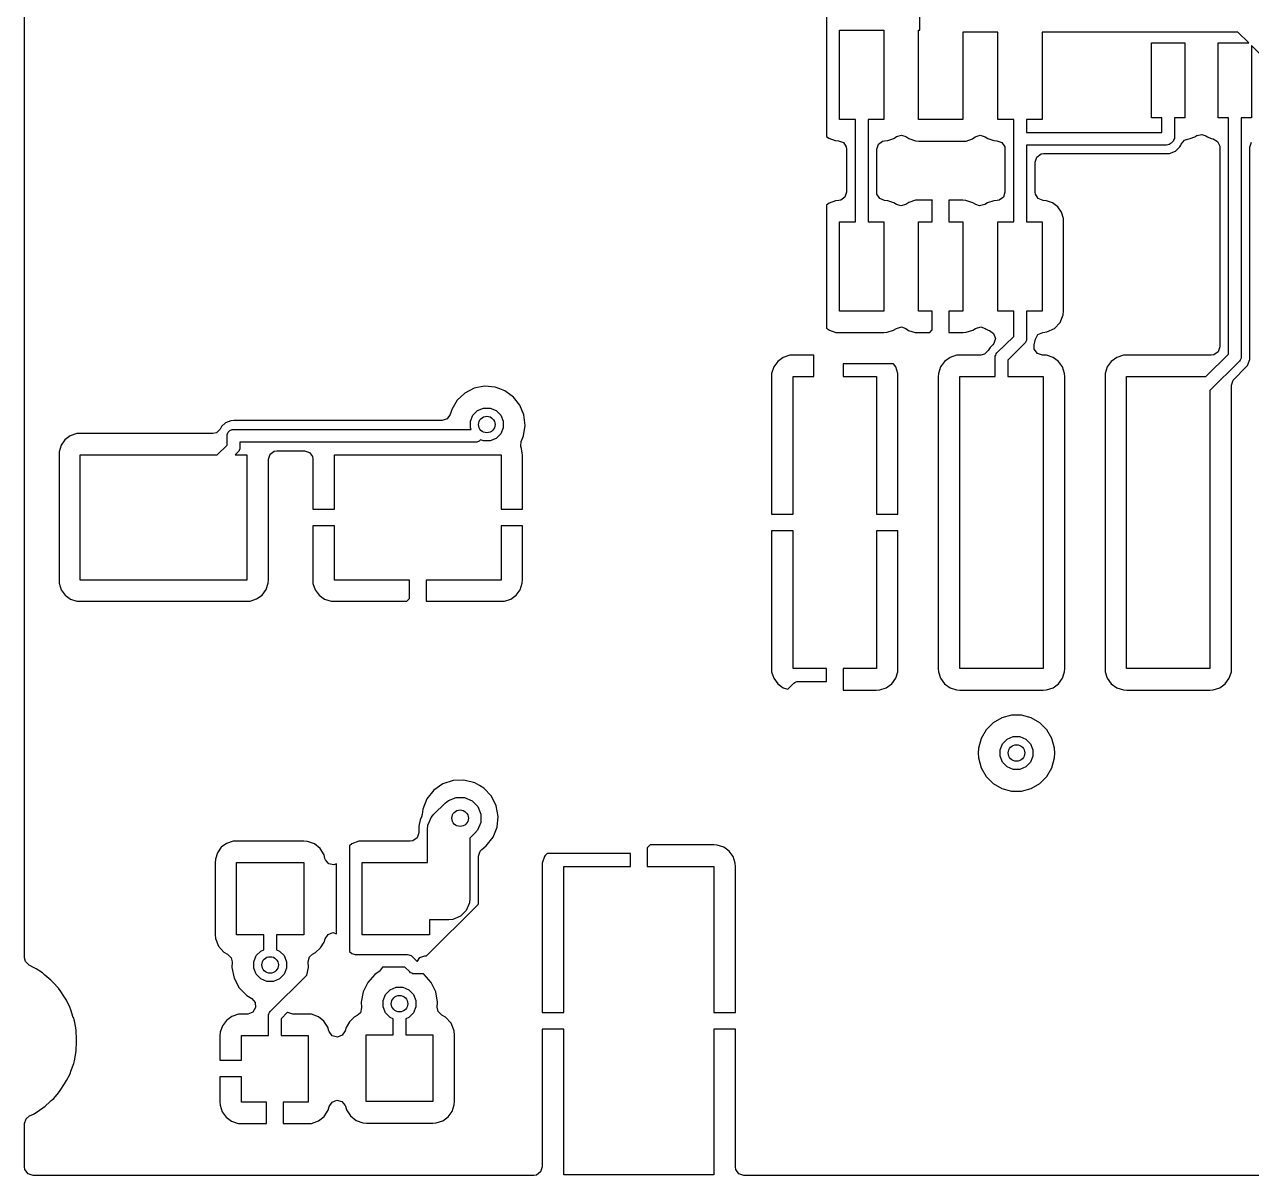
# Model space of a CAD drawing. Header units: inches. Extents: x 5.33 to 6.48, y -5.2 to -3.46.
# Drawn here: x 5.33 to 5.909, y -5.201 to -4.658 of the extents above; entities that cross this region are included whole.
import ezdxf

# ---------------------------------------------------------------- set-up
doc = ezdxf.new("R2010")
doc.units = ezdxf.units.IN
doc.header["$MEASUREMENT"] = 0
doc.layers.add('Top Layer', color=13, linetype='CONTINUOUS', true_color=0xc83434)

msp = doc.modelspace()

# ---------------------------------------------------------------- linework, layer by layer
at = {"layer": 'Top Layer', "linetype": 'CONTINUOUS'}
for p, q in [((5.75252, -4.66053), (5.75252, -4.65142)), ((5.32986, -4.66055), (5.32986, -4.65236)), ((5.70851, -4.65262), (5.70851, -4.7108)), ((5.32986, -4.82428), (5.32986, -4.66055)), ((5.71459, -4.70274), (5.71459, -4.66053)), ((5.71459, -4.66053), (5.73553, -4.66053)), ((5.73553, -4.66053), (5.73553, -4.70274)), ((5.75199, -4.70274), (5.75199, -4.66053)), ((5.75199, -4.66053), (5.75252, -4.66053)), ((5.78939, -4.66142), (5.77293, -4.66142)), ((5.77293, -4.66142), (5.77293, -4.70274)), ((5.78939, -4.70274), (5.78939, -4.66142)), ((5.90277, -4.66142), (5.81033, -4.66142)), ((5.81033, -4.66142), (5.81033, -4.70274)), ((5.90794, -4.66659), (5.90277, -4.66142)), ((5.86189, -4.70203), (5.86189, -4.66659)), ((5.86189, -4.66659), (5.87764, -4.66659)), ((5.87764, -4.66659), (5.87764, -4.70203)), ((5.89339, -4.70203), (5.89339, -4.66659)), ((5.89339, -4.66659), (5.90794, -4.66659)), ((5.92451, -4.68316), (5.90913, -4.66778)), ((5.90913, -4.66778), (5.90913, -4.70203)), ((5.72212, -4.70274), (5.71459, -4.70274)), ((5.72212, -4.751), (5.72212, -4.70274)), ((5.73553, -4.70274), (5.72812, -4.70274)), ((5.72812, -4.70274), (5.72812, -4.751)), ((5.77293, -4.70274), (5.75199, -4.70274)), ((5.79692, -4.70274), (5.78939, -4.70274)), ((5.79692, -4.71181), (5.79692, -4.70274)), ((5.81033, -4.70274), (5.80292, -4.70274)), ((5.80292, -4.70274), (5.80292, -4.70881)), ((5.8668, -4.70203), (5.86189, -4.70203)), ((5.8668, -4.70881), (5.8668, -4.70203)), ((5.87764, -4.70203), (5.87281, -4.70203)), ((5.87281, -4.70203), (5.87281, -4.7111)), ((5.89832, -4.70203), (5.89339, -4.70203)), ((5.89832, -4.81356), (5.89832, -4.70203)), ((5.90913, -4.70203), (5.90432, -4.70203)), ((5.90432, -4.70203), (5.90432, -4.8148)), ((5.80292, -4.70881), (5.8668, -4.70881)), ((5.70851, -4.7108), (5.70961, -4.71162)), ((5.70961, -4.71162), (5.71259, -4.71265)), ((5.71259, -4.71265), (5.71421, -4.71274)), ((5.71421, -4.71274), (5.71651, -4.71364)), ((5.71651, -4.71364), (5.71785, -4.71572)), ((5.73222, -4.71673), (5.73298, -4.71438)), ((5.73298, -4.71438), (5.73498, -4.71293)), ((5.73498, -4.71293), (5.73592, -4.71274)), ((5.73592, -4.71274), (5.73742, -4.71263)), ((5.73742, -4.71263), (5.74024, -4.71166)), ((5.74024, -4.71166), (5.74149, -4.71084)), ((5.74149, -4.71084), (5.74387, -4.71018)), ((5.74387, -4.71018), (5.7459, -4.71083)), ((5.7459, -4.71083), (5.74731, -4.71176)), ((5.74731, -4.71176), (5.75052, -4.71283)), ((5.75052, -4.71283), (5.75209, -4.71293)), ((5.75209, -4.71293), (5.773, -4.71293)), ((5.773, -4.71293), (5.77452, -4.7129)), ((5.77452, -4.7129), (5.77746, -4.7119)), ((5.77746, -4.7119), (5.77871, -4.71097)), ((5.77871, -4.71097), (5.78105, -4.71017)), ((5.78105, -4.71017), (5.78337, -4.71088)), ((5.78337, -4.71088), (5.78461, -4.71173)), ((5.78461, -4.71173), (5.78744, -4.71268)), ((5.78744, -4.71268), (5.78894, -4.71274)), ((5.78894, -4.71274), (5.79126, -4.71359)), ((5.79126, -4.71359), (5.79263, -4.71565)), ((5.79692, -4.751), (5.79692, -4.71181)), ((5.86911, -4.71481), (5.80292, -4.71481)), ((5.80292, -4.71481), (5.80292, -4.751)), ((5.8697, -4.71476), (5.86911, -4.71481)), ((5.86972, -4.71475), (5.8697, -4.71476)), ((5.86974, -4.71475), (5.86972, -4.71475)), ((5.87026, -4.71452), (5.86974, -4.71475)), ((5.87078, -4.71431), (5.87026, -4.71452)), ((5.8708, -4.71429), (5.87078, -4.71431)), ((5.87082, -4.71428), (5.8708, -4.71429)), ((5.87127, -4.7139), (5.87082, -4.71428)), ((5.87196, -4.71319), (5.87127, -4.7139)), ((5.87227, -4.71279), (5.87196, -4.71319)), ((5.8723, -4.71277), (5.87227, -4.71279)), ((5.87232, -4.71273), (5.8723, -4.71276)), ((5.8723, -4.71276), (5.8723, -4.71277)), ((5.87253, -4.71221), (5.87232, -4.71273)), ((5.87275, -4.71169), (5.87253, -4.71221)), ((5.87281, -4.7111), (5.87275, -4.71161)), ((5.87275, -4.71161), (5.87276, -4.71165)), ((5.87276, -4.71165), (5.87275, -4.71166)), ((5.87275, -4.71166), (5.87275, -4.71169)), ((5.8753, -4.71571), (5.87583, -4.7149)), ((5.87583, -4.7149), (5.87601, -4.71446)), ((5.87601, -4.71446), (5.87759, -4.71256)), ((5.87759, -4.71256), (5.87898, -4.71201)), ((5.87898, -4.71201), (5.88015, -4.71179)), ((5.88015, -4.71179), (5.88236, -4.71095)), ((5.88236, -4.71095), (5.88338, -4.71035)), ((5.88338, -4.71035), (5.88579, -4.7098)), ((5.88579, -4.7098), (5.88761, -4.71042)), ((5.88761, -4.71042), (5.88839, -4.71093)), ((5.88839, -4.71093), (5.8901, -4.71164)), ((5.8901, -4.71164), (5.89101, -4.71184)), ((5.89101, -4.71184), (5.89314, -4.71309)), ((5.89314, -4.71309), (5.89414, -4.71535)), ((5.89414, -4.71535), (5.89416, -4.71575)), ((5.9084, -4.71575), (5.90917, -4.7134)), ((5.71785, -4.71572), (5.71798, -4.71673)), ((5.71798, -4.71673), (5.71798, -4.73701)), ((5.73222, -4.73701), (5.73222, -4.71673)), ((5.79263, -4.71565), (5.79278, -4.71673)), ((5.79278, -4.71673), (5.79278, -4.73701)), ((5.80702, -4.72283), (5.80779, -4.72048)), ((5.80779, -4.72048), (5.80979, -4.71903)), ((5.80979, -4.71903), (5.81102, -4.71883)), ((5.81102, -4.71883), (5.86898, -4.71883)), ((5.86898, -4.71883), (5.87039, -4.71875)), ((5.87039, -4.71875), (5.87322, -4.71762)), ((5.87322, -4.71762), (5.87426, -4.71674)), ((5.87426, -4.71674), (5.87493, -4.71607)), ((5.87493, -4.71607), (5.87495, -4.71604)), ((5.87495, -4.71604), (5.8753, -4.71571)), ((5.89416, -4.71575), (5.89416, -4.81004)), ((5.9084, -4.81473), (5.9084, -4.71575)), ((5.80702, -4.73701), (5.80702, -4.72283)), ((5.71798, -4.73701), (5.71721, -4.73936)), ((5.73233, -4.73794), (5.73222, -4.73701)), ((5.73362, -4.74005), (5.73233, -4.73794)), ((5.79278, -4.73701), (5.79202, -4.73936)), ((5.80714, -4.73797), (5.80702, -4.73701)), ((5.80845, -4.74007), (5.80714, -4.73797)), ((5.70974, -4.74222), (5.70851, -4.74315)), ((5.70851, -4.74315), (5.70851, -4.80135)), ((5.71271, -4.74113), (5.70974, -4.74222)), ((5.71432, -4.74099), (5.71271, -4.74113)), ((5.71521, -4.74081), (5.71432, -4.74099)), ((5.71721, -4.73936), (5.71521, -4.74081)), ((5.7359, -4.741), (5.73362, -4.74005)), ((5.7374, -4.74112), (5.7359, -4.741)), ((5.74025, -4.74209), (5.7374, -4.74112)), ((5.74151, -4.74291), (5.74025, -4.74209)), ((5.74363, -4.74357), (5.74151, -4.74291)), ((5.746, -4.74284), (5.74363, -4.74357)), ((5.74734, -4.7419), (5.746, -4.74284)), ((5.75046, -4.74086), (5.74734, -4.7419)), ((5.75203, -4.74081), (5.75046, -4.74086)), ((5.75848, -4.74081), (5.75203, -4.74081)), ((5.75846, -4.74094), (5.75848, -4.74081)), ((5.75846, -4.751), (5.75846, -4.74094)), ((5.77284, -4.74081), (5.76633, -4.74081)), ((5.76633, -4.74081), (5.76634, -4.74094)), ((5.76634, -4.74094), (5.76634, -4.751)), ((5.77433, -4.74095), (5.77284, -4.74081)), ((5.77754, -4.74205), (5.77433, -4.74095)), ((5.77897, -4.74295), (5.77754, -4.74205)), ((5.78082, -4.74356), (5.77897, -4.74295)), ((5.78322, -4.74296), (5.78082, -4.74356)), ((5.78456, -4.74213), (5.78322, -4.74296)), ((5.78755, -4.74113), (5.78456, -4.74213)), ((5.78913, -4.74099), (5.78755, -4.74113)), ((5.79002, -4.74081), (5.78913, -4.74099)), ((5.79202, -4.73936), (5.79002, -4.74081)), ((5.81074, -4.741), (5.80845, -4.74007)), ((5.81234, -4.74111), (5.81074, -4.741)), ((5.81528, -4.74216), (5.81234, -4.74111)), ((5.8177, -4.74401), (5.81528, -4.74216)), ((5.81944, -4.74651), (5.8177, -4.74401)), ((5.82037, -4.7495), (5.81944, -4.74651)), ((5.82041, -4.75104), (5.82037, -4.7495)), ((5.71459, -4.79321), (5.71459, -4.751)), ((5.71459, -4.751), (5.72212, -4.751)), ((5.72812, -4.751), (5.73553, -4.751)), ((5.73553, -4.751), (5.73553, -4.79321)), ((5.75199, -4.79321), (5.75199, -4.751)), ((5.75199, -4.751), (5.75846, -4.751)), ((5.76634, -4.751), (5.77293, -4.751)), ((5.77293, -4.751), (5.77293, -4.79321)), ((5.78939, -4.79321), (5.78939, -4.751)), ((5.78939, -4.751), (5.79692, -4.751)), ((5.80292, -4.751), (5.81033, -4.751)), ((5.81033, -4.751), (5.81033, -4.79321)), ((5.82041, -4.79318), (5.82041, -4.75104)), ((5.73553, -4.79321), (5.71459, -4.79321)), ((5.75846, -4.79321), (5.75199, -4.79321)), ((5.75846, -4.8021), (5.75846, -4.79321)), ((5.77293, -4.79321), (5.76634, -4.79321)), ((5.76634, -4.79321), (5.76634, -4.80328)), ((5.79692, -4.79321), (5.78939, -4.79321)), ((5.79692, -4.80516), (5.79692, -4.79321)), ((5.81033, -4.79321), (5.80292, -4.79321)), ((5.80292, -4.79321), (5.80292, -4.80642)), ((5.81879, -4.79867), (5.82029, -4.79506)), ((5.82029, -4.79506), (5.82041, -4.79318)), ((5.70851, -4.80135), (5.70987, -4.80231)), ((5.70987, -4.80231), (5.71296, -4.80326)), ((5.73709, -4.80323), (5.74017, -4.80225)), ((5.74017, -4.80225), (5.74152, -4.80137)), ((5.74152, -4.80137), (5.74391, -4.80073)), ((5.74391, -4.80073), (5.74596, -4.80142)), ((5.74596, -4.80142), (5.74729, -4.80233)), ((5.75727, -4.80328), (5.75846, -4.8021)), ((5.7745, -4.80323), (5.77757, -4.80225)), ((5.77757, -4.80225), (5.77892, -4.80137)), ((5.77892, -4.80137), (5.78131, -4.80073)), ((5.78131, -4.80073), (5.78349, -4.80152)), ((5.78349, -4.80152), (5.78392, -4.80183)), ((5.78392, -4.80183), (5.78487, -4.80231)), ((5.78487, -4.80231), (5.78539, -4.80246)), ((5.81259, -4.80309), (5.81614, -4.80144)), ((5.81614, -4.80144), (5.81879, -4.79867)), ((5.71296, -4.80326), (5.7146, -4.80328)), ((5.7146, -4.80328), (5.73556, -4.80328)), ((5.73556, -4.80328), (5.73709, -4.80323)), ((5.74729, -4.80233), (5.75036, -4.80328)), ((5.75036, -4.80328), (5.75197, -4.80328)), ((5.75197, -4.80328), (5.75727, -4.80328)), ((5.76634, -4.80328), (5.77296, -4.80328)), ((5.77296, -4.80328), (5.7745, -4.80323)), ((5.78539, -4.80246), (5.78742, -4.80386)), ((5.78742, -4.80386), (5.78825, -4.80619)), ((5.78825, -4.80619), (5.78755, -4.80856)), ((5.78899, -4.81298), (5.79692, -4.80516)), ((5.80241, -4.8081), (5.80203, -4.80855)), ((5.80242, -4.80809), (5.80241, -4.80809)), ((5.80241, -4.80809), (5.80241, -4.8081)), ((5.80264, -4.80755), (5.80242, -4.80809)), ((5.80286, -4.80702), (5.80264, -4.80755)), ((5.80287, -4.807), (5.80286, -4.80701)), ((5.80286, -4.80701), (5.80286, -4.80702)), ((5.80292, -4.80642), (5.80287, -4.807)), ((5.80652, -4.8092), (5.80711, -4.80645)), ((5.80711, -4.80645), (5.80835, -4.80431)), ((5.80835, -4.80431), (5.8106, -4.80331)), ((5.8106, -4.80331), (5.81259, -4.80309)), ((5.78314, -4.81359), (5.7813, -4.81404)), ((5.78488, -4.81183), (5.78314, -4.81359)), ((5.78512, -4.81135), (5.78488, -4.81183)), ((5.78574, -4.81047), (5.78512, -4.81135)), ((5.78611, -4.8101), (5.78574, -4.81047)), ((5.78708, -4.80913), (5.78611, -4.8101)), ((5.78755, -4.80856), (5.78708, -4.80913)), ((5.78839, -4.81398), (5.78861, -4.81345)), ((5.78861, -4.81344), (5.78862, -4.81343)), ((5.78861, -4.81345), (5.78861, -4.81344)), ((5.78862, -4.81343), (5.78899, -4.81298)), ((5.80203, -4.80855), (5.7941, -4.81637)), ((5.80663, -4.81128), (5.80652, -4.8092)), ((5.80808, -4.81328), (5.80663, -4.81128)), ((5.81043, -4.81404), (5.80808, -4.81328)), ((5.88768, -4.82419), (5.89832, -4.81356)), ((5.89139, -4.81384), (5.89016, -4.81404)), ((5.89339, -4.81239), (5.89139, -4.81384)), ((5.89416, -4.81004), (5.89339, -4.81239)), ((5.68361, -4.81957), (5.6826, -4.82268)), ((5.68549, -4.81698), (5.68361, -4.81957)), ((5.68808, -4.81511), (5.68549, -4.81698)), ((5.69118, -4.81409), (5.68808, -4.81511)), ((5.69279, -4.81404), (5.69118, -4.81409)), ((5.70251, -4.81404), (5.69279, -4.81404)), ((5.70251, -4.82419), (5.70251, -4.81404)), ((5.71634, -4.81812), (5.71634, -4.82419)), ((5.74014, -4.81812), (5.71634, -4.81812)), ((5.74119, -4.81957), (5.74014, -4.81812)), ((5.7422, -4.82268), (5.74119, -4.81957)), ((5.76235, -4.81957), (5.76134, -4.82268)), ((5.76423, -4.81698), (5.76235, -4.81957)), ((5.76682, -4.81511), (5.76423, -4.81698)), ((5.76993, -4.81409), (5.76682, -4.81511)), ((5.77153, -4.81404), (5.76993, -4.81409)), ((5.7813, -4.81404), (5.77153, -4.81404)), ((5.7881, -4.81512), (5.78816, -4.81453)), ((5.7881, -4.82419), (5.7881, -4.81512)), ((5.78816, -4.81451), (5.78839, -4.81398)), ((5.78816, -4.81452), (5.78816, -4.81451)), ((5.78816, -4.81453), (5.78816, -4.81452)), ((5.7941, -4.81637), (5.7941, -4.82419)), ((5.81076, -4.81404), (5.81043, -4.81404)), ((5.81236, -4.81409), (5.81076, -4.81404)), ((5.81547, -4.81511), (5.81236, -4.81409)), ((5.81805, -4.81698), (5.81547, -4.81511)), ((5.81993, -4.81957), (5.81805, -4.81698)), ((5.82094, -4.82268), (5.81993, -4.81957)), ((5.84109, -4.81957), (5.84008, -4.82268)), ((5.84297, -4.81698), (5.84109, -4.81957)), ((5.84556, -4.81511), (5.84297, -4.81698)), ((5.84867, -4.81409), (5.84556, -4.81511)), ((5.85027, -4.81404), (5.84867, -4.81409)), ((5.89016, -4.81404), (5.85027, -4.81404)), ((5.90344, -4.81693), (5.88957, -4.8308)), ((5.90381, -4.81647), (5.90344, -4.81693)), ((5.90426, -4.81539), (5.90381, -4.81647)), ((5.90432, -4.8148), (5.90426, -4.81539)), ((5.90637, -4.81986), (5.9073, -4.81885)), ((5.9073, -4.81885), (5.90838, -4.81616)), ((5.90838, -4.81616), (5.9084, -4.81473)), ((5.32986, -4.86125), (5.32986, -4.82428)), ((5.6826, -4.82268), (5.68254, -4.82428)), ((5.68254, -4.82428), (5.68254, -4.88919)), ((5.69272, -4.88917), (5.69272, -4.82419)), ((5.69272, -4.82419), (5.70251, -4.82419)), ((5.71634, -4.82419), (5.73209, -4.82419)), ((5.73209, -4.82419), (5.73209, -4.88917)), ((5.74226, -4.82428), (5.7422, -4.82268)), ((5.74226, -4.88919), (5.74226, -4.82428)), ((5.76134, -4.82268), (5.76128, -4.82428)), ((5.76128, -4.82428), (5.76128, -4.96194)), ((5.77146, -4.96199), (5.77146, -4.82419)), ((5.77146, -4.82419), (5.7881, -4.82419)), ((5.7941, -4.82419), (5.81083, -4.82419)), ((5.81083, -4.82419), (5.81083, -4.96199)), ((5.821, -4.82428), (5.82094, -4.82268)), ((5.821, -4.96194), (5.821, -4.82428)), ((5.84008, -4.82268), (5.84002, -4.82428)), ((5.84002, -4.82428), (5.84002, -4.96194)), ((5.8502, -4.96199), (5.8502, -4.82419)), ((5.8502, -4.82419), (5.88768, -4.82419)), ((5.9005, -4.8258), (5.90091, -4.82532)), ((5.90091, -4.82532), (5.90637, -4.81986)), ((5.54214, -4.8297), (5.53773, -4.83196)), ((5.547, -4.82873), (5.54214, -4.8297)), ((5.55201, -4.82915), (5.547, -4.82873)), ((5.55432, -4.82993), (5.55201, -4.82915)), ((5.55658, -4.83084), (5.55432, -4.82993)), ((5.56066, -4.8338), (5.55658, -4.83084)), ((5.88957, -4.8308), (5.88957, -4.96199)), ((5.89974, -4.82815), (5.9005, -4.8258)), ((5.89974, -4.96194), (5.89974, -4.82815)), ((5.53411, -4.83535), (5.53153, -4.83966)), ((5.53773, -4.83196), (5.53411, -4.83535)), ((5.56373, -4.8377), (5.56066, -4.8338)), ((5.5308, -4.8421), (5.52939, -4.84413)), ((5.53153, -4.83966), (5.5308, -4.8421)), ((5.54036, -4.84527), (5.54154, -4.84242)), ((5.54154, -4.84242), (5.54372, -4.84024)), ((5.54372, -4.84024), (5.54657, -4.83906)), ((5.54657, -4.83906), (5.54965, -4.83906)), ((5.54965, -4.83906), (5.5525, -4.84024)), ((5.5525, -4.84024), (5.55468, -4.84242)), ((5.55468, -4.84242), (5.55586, -4.84527)), ((5.56564, -4.84229), (5.56373, -4.8377)), ((5.56622, -4.84722), (5.56564, -4.84229)), ((5.42287, -4.84773), (5.42222, -4.84894)), ((5.42482, -4.84594), (5.42287, -4.84773)), ((5.4273, -4.84499), (5.42482, -4.84594)), ((5.42861, -4.84494), (5.4273, -4.84499)), ((5.52697, -4.84494), (5.42861, -4.84494)), ((5.52705, -4.84494), (5.52697, -4.84494)), ((5.52939, -4.84413), (5.52705, -4.84494)), ((5.54036, -4.84835), (5.54036, -4.84527)), ((5.54067, -4.8491), (5.54036, -4.84835)), ((5.55586, -4.84835), (5.55468, -4.8512)), ((5.55586, -4.84527), (5.55586, -4.84835)), ((5.56543, -4.85219), (5.56622, -4.84722)), ((5.34893, -4.85395), (5.3471, -4.85652)), ((5.35147, -4.85208), (5.34893, -4.85395)), ((5.35456, -4.85109), (5.35147, -4.85208)), ((5.35616, -4.85105), (5.35456, -4.85109)), ((5.4187, -4.85105), (5.35616, -4.85105)), ((5.42044, -4.85065), (5.4187, -4.85105)), ((5.42222, -4.84894), (5.42044, -4.85065)), ((5.4255, -4.85211), (5.42556, -4.85152)), ((5.4255, -4.85647), (5.4255, -4.85211)), ((5.42556, -4.85152), (5.42601, -4.85044)), ((5.42601, -4.85044), (5.42684, -4.84961)), ((5.42684, -4.84961), (5.42792, -4.84916)), ((5.42792, -4.84916), (5.4285, -4.8491)), ((5.4285, -4.8491), (5.54067, -4.8491)), ((5.54494, -4.85423), (5.54448, -4.8546)), ((5.54518, -4.85399), (5.54494, -4.85423)), ((5.54657, -4.85456), (5.54518, -4.85399)), ((5.5525, -4.85338), (5.54965, -4.85456)), ((5.55468, -4.8512), (5.5525, -4.85338)), ((5.56443, -4.85454), (5.56543, -4.85219)), ((5.34615, -4.85962), (5.34613, -4.86125)), ((5.3471, -4.85652), (5.34615, -4.85962)), ((5.42079, -4.86118), (5.4255, -4.85647)), ((5.43063, -4.85984), (5.42928, -4.86118)), ((5.431, -4.85938), (5.43063, -4.85984)), ((5.43145, -4.8583), (5.431, -4.85938)), ((5.43151, -4.85772), (5.43145, -4.8583)), ((5.54281, -4.85511), (5.43151, -4.85511)), ((5.43151, -4.85511), (5.43151, -4.85772)), ((5.44578, -4.86084), (5.44778, -4.85938)), ((5.44778, -4.85938), (5.44902, -4.85919)), ((5.44902, -4.85919), (5.46201, -4.85919)), ((5.46201, -4.85919), (5.46436, -4.85995)), ((5.46436, -4.85995), (5.46581, -4.86195)), ((5.5434, -4.85505), (5.54281, -4.85511)), ((5.54448, -4.8546), (5.5434, -4.85505)), ((5.54965, -4.85456), (5.54657, -4.85456)), ((5.56424, -4.85712), (5.56438, -4.85465)), ((5.56452, -4.85817), (5.56424, -4.85712)), ((5.56438, -4.85465), (5.56443, -4.85454)), ((5.56485, -4.86032), (5.56452, -4.85817)), ((5.32986, -4.96194), (5.32986, -4.86125)), ((5.34613, -4.86125), (5.34613, -4.9202)), ((5.35614, -4.92024), (5.35614, -4.86118)), ((5.35614, -4.86118), (5.42079, -4.86118)), ((5.42928, -4.86118), (5.43488, -4.86118)), ((5.43488, -4.86118), (5.43488, -4.92024)), ((5.44502, -4.86319), (5.44578, -4.86084)), ((5.44502, -4.92015), (5.44502, -4.86319)), ((5.46581, -4.86195), (5.46601, -4.86319)), ((5.46601, -4.86319), (5.46601, -4.88681)), ((5.47614, -4.88681), (5.47614, -4.86118)), ((5.47614, -4.86118), (5.55488, -4.86118)), ((5.55488, -4.86118), (5.55488, -4.88681)), ((5.5649, -4.86131), (5.56485, -4.86032)), ((5.5649, -4.88681), (5.5649, -4.86131)), ((5.46601, -4.88681), (5.47614, -4.88681)), ((5.55488, -4.88681), (5.5649, -4.88681)), ((5.68254, -4.88919), (5.68268, -4.88917)), ((5.68268, -4.88917), (5.69272, -4.88917)), ((5.73209, -4.88917), (5.74213, -4.88917)), ((5.74213, -4.88917), (5.74226, -4.88919)), ((5.47614, -4.89469), (5.46601, -4.89469)), ((5.46601, -4.89469), (5.46601, -4.92022)), ((5.47614, -4.92024), (5.47614, -4.89469)), ((5.5649, -4.89469), (5.55488, -4.89469)), ((5.55488, -4.89469), (5.55488, -4.92024)), ((5.5649, -4.9202), (5.5649, -4.89469)), ((5.68268, -4.89705), (5.68254, -4.89703)), ((5.68254, -4.89703), (5.68254, -4.96194)), ((5.69272, -4.89705), (5.68268, -4.89705)), ((5.69272, -4.96199), (5.69272, -4.89705)), ((5.74213, -4.89705), (5.73209, -4.89705)), ((5.73209, -4.89705), (5.73209, -4.96199)), ((5.74226, -4.89703), (5.74213, -4.89705)), ((5.74226, -4.96194), (5.74226, -4.89703)), ((5.34613, -4.9202), (5.34619, -4.92177)), ((5.34619, -4.92177), (5.34718, -4.92482)), ((5.43488, -4.92024), (5.35614, -4.92024)), ((5.44387, -4.92476), (5.44492, -4.92169)), ((5.44492, -4.92169), (5.44501, -4.92022)), ((5.44501, -4.92022), (5.44502, -4.92015)), ((5.46601, -4.92022), (5.46605, -4.92182)), ((5.46605, -4.92182), (5.46704, -4.9249)), ((5.51161, -4.92024), (5.47614, -4.92024)), ((5.51161, -4.92896), (5.51161, -4.92024)), ((5.55488, -4.92024), (5.51949, -4.92024)), ((5.51949, -4.92024), (5.51949, -4.93025)), ((5.56384, -4.92482), (5.56484, -4.92177)), ((5.56484, -4.92177), (5.5649, -4.9202)), ((5.34718, -4.92482), (5.34902, -4.92736)), ((5.34902, -4.92736), (5.35156, -4.9292)), ((5.35156, -4.9292), (5.35461, -4.93019)), ((5.43632, -4.93018), (5.4394, -4.92917)), ((5.4394, -4.92917), (5.44198, -4.92731)), ((5.44198, -4.92731), (5.44387, -4.92476)), ((5.46704, -4.9249), (5.46891, -4.92745)), ((5.46891, -4.92745), (5.47148, -4.92928)), ((5.47148, -4.92928), (5.47458, -4.93023)), ((5.51033, -4.93025), (5.51161, -4.92896)), ((5.55641, -4.93019), (5.55947, -4.9292)), ((5.55947, -4.9292), (5.562, -4.92736)), ((5.562, -4.92736), (5.56384, -4.92482)), ((5.35461, -4.93019), (5.35618, -4.93025)), ((5.35618, -4.93025), (5.43475, -4.93025)), ((5.43475, -4.93025), (5.43632, -4.93018)), ((5.47458, -4.93023), (5.47621, -4.93025)), ((5.47621, -4.93025), (5.51033, -4.93025)), ((5.51949, -4.93025), (5.55484, -4.93025)), ((5.55484, -4.93025), (5.55641, -4.93019)), ((5.32986, -5.00197), (5.32986, -4.96194)), ((5.68254, -4.96194), (5.6826, -4.96354)), ((5.6826, -4.96354), (5.68361, -4.96665)), ((5.70846, -4.96199), (5.69272, -4.96199)), ((5.70846, -4.9681), (5.70846, -4.96199)), ((5.73209, -4.96199), (5.71634, -4.96199)), ((5.71634, -4.96199), (5.71634, -4.97205)), ((5.74119, -4.96665), (5.7422, -4.96354)), ((5.7422, -4.96354), (5.74226, -4.96194)), ((5.76128, -4.96194), (5.76134, -4.96354)), ((5.76134, -4.96354), (5.76235, -4.96665)), ((5.81083, -4.96199), (5.77146, -4.96199)), ((5.81993, -4.96665), (5.82094, -4.96354)), ((5.82094, -4.96354), (5.821, -4.96194)), ((5.84002, -4.96194), (5.84008, -4.96354)), ((5.84008, -4.96354), (5.84109, -4.96665)), ((5.88957, -4.96199), (5.8502, -4.96199)), ((5.89867, -4.96665), (5.89968, -4.96354)), ((5.89968, -4.96354), (5.89974, -4.96194)), ((5.68361, -4.96665), (5.68549, -4.96924)), ((5.68549, -4.96924), (5.68808, -4.97112)), ((5.69025, -4.97182), (5.69309, -4.96898)), ((5.69309, -4.96898), (5.69355, -4.96861)), ((5.69355, -4.96861), (5.69415, -4.96836)), ((5.69355, -4.96861), (5.69355, -4.96861)), ((5.69355, -4.96861), (5.69355, -4.96861)), ((5.69415, -4.96836), (5.69463, -4.96816)), ((5.69463, -4.96816), (5.69522, -4.9681)), ((5.69463, -4.96816), (5.69463, -4.96816)), ((5.69463, -4.96816), (5.69463, -4.96816)), ((5.69522, -4.9681), (5.70846, -4.9681)), ((5.73673, -4.97112), (5.73931, -4.96924)), ((5.73931, -4.96924), (5.74119, -4.96665)), ((5.76235, -4.96665), (5.76423, -4.96924)), ((5.76423, -4.96924), (5.76682, -4.97112)), ((5.81547, -4.97112), (5.81805, -4.96924)), ((5.81805, -4.96924), (5.81993, -4.96665)), ((5.84109, -4.96665), (5.84297, -4.96924)), ((5.84297, -4.96924), (5.84556, -4.97112)), ((5.89421, -4.97112), (5.89679, -4.96924)), ((5.89679, -4.96924), (5.89867, -4.96665)), ((5.68808, -4.97112), (5.69025, -4.97182)), ((5.71634, -4.97205), (5.71633, -4.97218)), ((5.71633, -4.97218), (5.73202, -4.97218)), ((5.73202, -4.97218), (5.73362, -4.97213)), ((5.73362, -4.97213), (5.73673, -4.97112)), ((5.76682, -4.97112), (5.76993, -4.97213)), ((5.76993, -4.97213), (5.77153, -4.97218)), ((5.77153, -4.97218), (5.81076, -4.97218)), ((5.81076, -4.97218), (5.81236, -4.97213)), ((5.81236, -4.97213), (5.81547, -4.97112)), ((5.84556, -4.97112), (5.84867, -4.97213)), ((5.84867, -4.97213), (5.85027, -4.97218)), ((5.85027, -4.97218), (5.8895, -4.97218)), ((5.8895, -4.97218), (5.8911, -4.97213)), ((5.8911, -4.97213), (5.89421, -4.97112)), ((5.7872, -4.9876), (5.78386, -4.99095)), ((5.7913, -4.98524), (5.7872, -4.9876)), ((5.79586, -4.98402), (5.7913, -4.98524)), ((5.80059, -4.98402), (5.79586, -4.98402)), ((5.80516, -4.98524), (5.80059, -4.98402)), ((5.80925, -4.9876), (5.80516, -4.98524)), ((5.81259, -4.99095), (5.80925, -4.9876)), ((5.78386, -4.99095), (5.7815, -4.99504)), ((5.81496, -4.99504), (5.81259, -4.99095)), ((5.7815, -4.99504), (5.78026, -4.99967)), ((5.79046, -5.00037), (5.79164, -4.99752)), ((5.79164, -4.99752), (5.79382, -4.99534)), ((5.79382, -4.99534), (5.79667, -4.99416)), ((5.79667, -4.99416), (5.79975, -4.99416)), ((5.79975, -4.99416), (5.8026, -4.99534)), ((5.8026, -4.99534), (5.80478, -4.99752)), ((5.80478, -4.99752), (5.80596, -5.00037)), ((5.8162, -4.99967), (5.81496, -4.99504)), ((5.32986, -5.05377), (5.32986, -5.00197)), ((5.78026, -4.99967), (5.78018, -5.00197)), ((5.78018, -5.00197), (5.78026, -5.00427)), ((5.78026, -5.00427), (5.7815, -5.0089)), ((5.79046, -5.00345), (5.79046, -5.00037)), ((5.79164, -5.0063), (5.79046, -5.00345)), ((5.80596, -5.00345), (5.80478, -5.0063)), ((5.80596, -5.00037), (5.80596, -5.00345)), ((5.81496, -5.0089), (5.8162, -5.00427)), ((5.81627, -5.00197), (5.8162, -4.99967)), ((5.8162, -5.00427), (5.81627, -5.00197)), ((5.7815, -5.0089), (5.78386, -5.01299)), ((5.79382, -5.00848), (5.79164, -5.0063)), ((5.79667, -5.00966), (5.79382, -5.00848)), ((5.79975, -5.00966), (5.79667, -5.00966)), ((5.8026, -5.00848), (5.79975, -5.00966)), ((5.80478, -5.0063), (5.8026, -5.00848)), ((5.81259, -5.01299), (5.81496, -5.0089)), ((5.52729, -5.01656), (5.52307, -5.01952)), ((5.53218, -5.01491), (5.52729, -5.01656)), ((5.53734, -5.01471), (5.53218, -5.01491)), ((5.5424, -5.016), (5.53734, -5.01471)), ((5.54461, -5.01722), (5.5424, -5.016)), ((5.78386, -5.01299), (5.7872, -5.01633)), ((5.7872, -5.01633), (5.7913, -5.0187)), ((5.80516, -5.0187), (5.80925, -5.01633)), ((5.80925, -5.01633), (5.81259, -5.01299)), ((5.52307, -5.01952), (5.51985, -5.02356)), ((5.54671, -5.01856), (5.54461, -5.01722)), ((5.55026, -5.02234), (5.54671, -5.01856)), ((5.55256, -5.0269), (5.55026, -5.02234)), ((5.7913, -5.0187), (5.79586, -5.01992)), ((5.79586, -5.01992), (5.80059, -5.01992)), ((5.80059, -5.01992), (5.80516, -5.0187)), ((5.51985, -5.02356), (5.51789, -5.02841)), ((5.52311, -5.03088), (5.52851, -5.02558)), ((5.52851, -5.02558), (5.53003, -5.02435)), ((5.53003, -5.02435), (5.53365, -5.02289)), ((5.53365, -5.02289), (5.53755, -5.02293)), ((5.53755, -5.02293), (5.54114, -5.02445)), ((5.54114, -5.02445), (5.54388, -5.02724)), ((5.54388, -5.02724), (5.54534, -5.03086)), ((5.5535, -5.03193), (5.55256, -5.0269)), ((5.51666, -5.03349), (5.51603, -5.0365)), ((5.51726, -5.03208), (5.51666, -5.03349)), ((5.51755, -5.03103), (5.51726, -5.03208)), ((5.51789, -5.02841), (5.51755, -5.03103)), ((5.52107, -5.03422), (5.5218, -5.03246)), ((5.5218, -5.03246), (5.52184, -5.03242)), ((5.52184, -5.03242), (5.52185, -5.03238)), ((5.52185, -5.03238), (5.52311, -5.03088)), ((5.54534, -5.03086), (5.5453, -5.03476)), ((5.553, -5.03701), (5.5535, -5.03193)), ((5.51601, -5.03957), (5.51524, -5.04192)), ((5.51603, -5.0365), (5.51601, -5.03802)), ((5.51601, -5.03802), (5.51601, -5.03957)), ((5.52012, -5.03801), (5.52031, -5.03606)), ((5.52012, -5.0537), (5.52012, -5.03801)), ((5.52031, -5.03606), (5.52033, -5.03602)), ((5.52033, -5.03597), (5.52107, -5.03422)), ((5.52033, -5.03602), (5.52033, -5.03597)), ((5.54378, -5.03835), (5.54252, -5.03985)), ((5.5453, -5.03476), (5.54378, -5.03835)), ((5.55109, -5.04175), (5.553, -5.03701)), ((5.42529, -5.0446), (5.42274, -5.04647)), ((5.42837, -5.04361), (5.42529, -5.0446)), ((5.42998, -5.04357), (5.42837, -5.04361)), ((5.46171, -5.04357), (5.42998, -5.04357)), ((5.46342, -5.04365), (5.46171, -5.04357)), ((5.46674, -5.04486), (5.46342, -5.04365)), ((5.46941, -5.04704), (5.46674, -5.04486)), ((5.48439, -5.0448), (5.48322, -5.04576)), ((5.48771, -5.04363), (5.48439, -5.0448)), ((5.48944, -5.04357), (5.48771, -5.04363)), ((5.51201, -5.04357), (5.48944, -5.04357)), ((5.51324, -5.04337), (5.51201, -5.04357)), ((5.51524, -5.04192), (5.51324, -5.04337)), ((5.54252, -5.03985), (5.54012, -5.04221)), ((5.54012, -5.04221), (5.54012, -5.07071)), ((5.54788, -5.04582), (5.55109, -5.04175)), ((5.62524, -5.04534), (5.62382, -5.04676)), ((5.65525, -5.04534), (5.62524, -5.04534)), ((5.65685, -5.04539), (5.65525, -5.04534)), ((5.65996, -5.0464), (5.65685, -5.04539)), ((5.42091, -5.04904), (5.41997, -5.05214)), ((5.42274, -5.04647), (5.42091, -5.04904)), ((5.47126, -5.05004), (5.46941, -5.04704)), ((5.47172, -5.05179), (5.47126, -5.05004)), ((5.48322, -5.04576), (5.48322, -5.09567)), ((5.54423, -5.05059), (5.54499, -5.04824)), ((5.54423, -5.05558), (5.54423, -5.05059)), ((5.54499, -5.04824), (5.54579, -5.04742)), ((5.54579, -5.04742), (5.54788, -5.04582)), ((5.57534, -5.05087), (5.57433, -5.05398)), ((5.57571, -5.05036), (5.57534, -5.05087)), ((5.57666, -5.04942), (5.57571, -5.05036)), ((5.61594, -5.04942), (5.57666, -5.04942)), ((5.61594, -5.05549), (5.61594, -5.04942)), ((5.62382, -5.04676), (5.62382, -5.05549)), ((5.66254, -5.04828), (5.65996, -5.0464)), ((5.66442, -5.05087), (5.66254, -5.04828)), ((5.66543, -5.05398), (5.66442, -5.05087)), ((5.32986, -5.09862), (5.32986, -5.05377)), ((5.41997, -5.05214), (5.41994, -5.05377)), ((5.41994, -5.05377), (5.41994, -5.08771)), ((5.42997, -5.08772), (5.42997, -5.0537)), ((5.42997, -5.0537), (5.46172, -5.0537)), ((5.46172, -5.0537), (5.46172, -5.08772)), ((5.47189, -5.0523), (5.47172, -5.05179)), ((5.47348, -5.05419), (5.47189, -5.0523)), ((5.47588, -5.05478), (5.47348, -5.05419)), ((5.47721, -5.05423), (5.47588, -5.05478)), ((5.47721, -5.08726), (5.47721, -5.05423)), ((5.4893, -5.08772), (5.4893, -5.0537)), ((5.4893, -5.0537), (5.52012, -5.0537)), ((5.54423, -5.07062), (5.54423, -5.05558)), ((5.57433, -5.05398), (5.57428, -5.05558)), ((5.57428, -5.05558), (5.57428, -5.12442)), ((5.58445, -5.12441), (5.58445, -5.05549)), ((5.58445, -5.05549), (5.61594, -5.05549)), ((5.62382, -5.05549), (5.65531, -5.05549)), ((5.65531, -5.05549), (5.65531, -5.12441)), ((5.66549, -5.05558), (5.66543, -5.05398)), ((5.66549, -5.05559), (5.66549, -5.05558)), ((5.66549, -5.09882), (5.66549, -5.05559)), ((5.5197, -5.09777), (5.54398, -5.07354)), ((5.53993, -5.07266), (5.53843, -5.07626)), ((5.54012, -5.07071), (5.53993, -5.07266)), ((5.54398, -5.07354), (5.54418, -5.07294)), ((5.54418, -5.07294), (5.54423, -5.07062)), ((5.53567, -5.07902), (5.53207, -5.08052)), ((5.53843, -5.07626), (5.53567, -5.07902)), ((5.53012, -5.08071), (5.52105, -5.08071)), ((5.52105, -5.08071), (5.52105, -5.08772)), ((5.53207, -5.08052), (5.53012, -5.08071)), ((5.41994, -5.08771), (5.42002, -5.08958)), ((5.42002, -5.08958), (5.42142, -5.09314)), ((5.44281, -5.08772), (5.42997, -5.08772)), ((5.44281, -5.09486), (5.44281, -5.08772)), ((5.46172, -5.08772), (5.44881, -5.08772)), ((5.44881, -5.08772), (5.44881, -5.09486)), ((5.46965, -5.09393), (5.47129, -5.09119)), ((5.47129, -5.09119), (5.47175, -5.08963)), ((5.47175, -5.08963), (5.47314, -5.08758)), ((5.47314, -5.08758), (5.47547, -5.08675)), ((5.47547, -5.08675), (5.47721, -5.08726)), ((5.52105, -5.08772), (5.4893, -5.08772)), ((5.42142, -5.09314), (5.424, -5.09595)), ((5.424, -5.09595), (5.42572, -5.09688)), ((5.42572, -5.09688), (5.42743, -5.09867)), ((5.43806, -5.10047), (5.43924, -5.09762)), ((5.43924, -5.09762), (5.44142, -5.09544)), ((5.44142, -5.09544), (5.44281, -5.09486)), ((5.44881, -5.09486), (5.4502, -5.09544)), ((5.4502, -5.09544), (5.45238, -5.09762)), ((5.45238, -5.09762), (5.45356, -5.10047)), ((5.46436, -5.09821), (5.46585, -5.09686)), ((5.46585, -5.09686), (5.46729, -5.09609)), ((5.46729, -5.09609), (5.46965, -5.09393)), ((5.48322, -5.09567), (5.48438, -5.0966)), ((5.48438, -5.0966), (5.48589, -5.09712)), ((5.48589, -5.09712), (5.51071, -5.09712)), ((5.51071, -5.09712), (5.51128, -5.09717)), ((5.51128, -5.09717), (5.51128, -5.09717)), ((5.51128, -5.09717), (5.51129, -5.09717)), ((5.51129, -5.09717), (5.51129, -5.09717)), ((5.51129, -5.09717), (5.51183, -5.0974)), ((5.51183, -5.0974), (5.51237, -5.09762)), ((5.51237, -5.09762), (5.51237, -5.09762)), ((5.51237, -5.09762), (5.51238, -5.09762)), ((5.51238, -5.09762), (5.51238, -5.09763)), ((5.51238, -5.09763), (5.51282, -5.09799)), ((5.33031, -5.10046), (5.32986, -5.09862)), ((5.33207, -5.1022), (5.33031, -5.10046)), ((5.33404, -5.10318), (5.33207, -5.1022)), ((5.33541, -5.10387), (5.33404, -5.10318)), ((5.42743, -5.09867), (5.42782, -5.10054)), ((5.42782, -5.10054), (5.42772, -5.10317)), ((5.42772, -5.10317), (5.42881, -5.10825)), ((5.43806, -5.10355), (5.43806, -5.10047)), ((5.43924, -5.1064), (5.43806, -5.10355)), ((5.45356, -5.10355), (5.45238, -5.1064)), ((5.45356, -5.10047), (5.45356, -5.10355)), ((5.4631, -5.10688), (5.46386, -5.10323)), ((5.46372, -5.1006), (5.46436, -5.09821)), ((5.46386, -5.10323), (5.46372, -5.1006)), ((5.4988, -5.10312), (5.49743, -5.10501)), ((5.50947, -5.10312), (5.4988, -5.10312)), ((5.5117, -5.10534), (5.50947, -5.10312)), ((5.51282, -5.09799), (5.51506, -5.10021)), ((5.51506, -5.10021), (5.51534, -5.10021)), ((5.51534, -5.10021), (5.51652, -5.09855)), ((5.51652, -5.09855), (5.51887, -5.09777)), ((5.51887, -5.09777), (5.5189, -5.09777)), ((5.5189, -5.09777), (5.5197, -5.09777)), ((5.66549, -5.12442), (5.66549, -5.09882)), ((5.33835, -5.10577), (5.33541, -5.10387)), ((5.33951, -5.10677), (5.33835, -5.10577)), ((5.34235, -5.10923), (5.33951, -5.10677)), ((5.34338, -5.11026), (5.34235, -5.10923)), ((5.42881, -5.10825), (5.43124, -5.11276)), ((5.44142, -5.10858), (5.43924, -5.1064)), ((5.44427, -5.10976), (5.44142, -5.10858)), ((5.44589, -5.12408), (5.4631, -5.10688)), ((5.4502, -5.10858), (5.44735, -5.10976)), ((5.45238, -5.1064), (5.4502, -5.10858)), ((5.49524, -5.10651), (5.49191, -5.11025)), ((5.49734, -5.10507), (5.49524, -5.10651)), ((5.49743, -5.10501), (5.49734, -5.10507)), ((5.51214, -5.1057), (5.5117, -5.10534)), ((5.51215, -5.1057), (5.51214, -5.1057)), ((5.51215, -5.10571), (5.51215, -5.1057)), ((5.51216, -5.10571), (5.51215, -5.10571)), ((5.5127, -5.10593), (5.51216, -5.10571)), ((5.51323, -5.10615), (5.5127, -5.10593)), ((5.51324, -5.10615), (5.51323, -5.10615)), ((5.51325, -5.10615), (5.51324, -5.10615)), ((5.51324, -5.10615), (5.51324, -5.10615)), ((5.51382, -5.10621), (5.51325, -5.10615)), ((5.51823, -5.10621), (5.51382, -5.10621)), ((5.51861, -5.10649), (5.51823, -5.10621)), ((5.52186, -5.11023), (5.51861, -5.10649)), ((5.34591, -5.11297), (5.34338, -5.11026)), ((5.34669, -5.11406), (5.34591, -5.11297)), ((5.34879, -5.1173), (5.34669, -5.11406)), ((5.43124, -5.11276), (5.43487, -5.11647)), ((5.44735, -5.10976), (5.44427, -5.10976)), ((5.48974, -5.1147), (5.48886, -5.11964)), ((5.49191, -5.11025), (5.48974, -5.1147)), ((5.50034, -5.11592), (5.50252, -5.11374)), ((5.50252, -5.11374), (5.50537, -5.11256)), ((5.50537, -5.11256), (5.50845, -5.11256)), ((5.50845, -5.11256), (5.5113, -5.11374)), ((5.5113, -5.11374), (5.51348, -5.11592)), ((5.52398, -5.11464), (5.52186, -5.11023)), ((5.52488, -5.11952), (5.52398, -5.11464)), ((5.34966, -5.11869), (5.34879, -5.1173)), ((5.35125, -5.12188), (5.34966, -5.11869)), ((5.43487, -5.11647), (5.43712, -5.11784)), ((5.43712, -5.11784), (5.43873, -5.11972)), ((5.43873, -5.11972), (5.43893, -5.12219)), ((5.48886, -5.11964), (5.48903, -5.12217)), ((5.49916, -5.11877), (5.50034, -5.11592)), ((5.49916, -5.12186), (5.49916, -5.11877)), ((5.51348, -5.11592), (5.51466, -5.11877)), ((5.51466, -5.11877), (5.51466, -5.12186)), ((5.52475, -5.12203), (5.52488, -5.11952)), ((5.35173, -5.12316), (5.35125, -5.12188)), ((5.35288, -5.1268), (5.35173, -5.12316)), ((5.42772, -5.12635), (5.42515, -5.1282)), ((5.43081, -5.12533), (5.42772, -5.12635)), ((5.43238, -5.12526), (5.43081, -5.12533)), ((5.43504, -5.12526), (5.43238, -5.12526)), ((5.43536, -5.12525), (5.43504, -5.12526)), ((5.43764, -5.1243), (5.43536, -5.12525)), ((5.43893, -5.12219), (5.43764, -5.1243)), ((5.44501, -5.1262), (5.44507, -5.12562)), ((5.44501, -5.13531), (5.44501, -5.1262)), ((5.44507, -5.12561), (5.44528, -5.12509)), ((5.44507, -5.12562), (5.44507, -5.12561)), ((5.44507, -5.12561), (5.44507, -5.12561)), ((5.44528, -5.12509), (5.44552, -5.12453)), ((5.44552, -5.12453), (5.44589, -5.12408)), ((5.44552, -5.12453), (5.44552, -5.12453)), ((5.44552, -5.12453), (5.44552, -5.12453)), ((5.45407, -5.12439), (5.45101, -5.12744)), ((5.45414, -5.1245), (5.45407, -5.12439)), ((5.4565, -5.12526), (5.45414, -5.1245)), ((5.46369, -5.12526), (5.4565, -5.12526)), ((5.46536, -5.12533), (5.46369, -5.12526)), ((5.46859, -5.12647), (5.46536, -5.12533)), ((5.47121, -5.12856), (5.46859, -5.12647)), ((5.48552, -5.12673), (5.48322, -5.12887)), ((5.48693, -5.12596), (5.48552, -5.12673)), ((5.48842, -5.12457), (5.48693, -5.12596)), ((5.48903, -5.12217), (5.48842, -5.12457)), ((5.50034, -5.12471), (5.49916, -5.12186)), ((5.50252, -5.12689), (5.50034, -5.12471)), ((5.51348, -5.12471), (5.5113, -5.12689)), ((5.51466, -5.12186), (5.51348, -5.12471)), ((5.52515, -5.124), (5.52475, -5.12203)), ((5.52687, -5.12578), (5.52515, -5.124)), ((5.52863, -5.12671), (5.52687, -5.12578)), ((5.5313, -5.12957), (5.52863, -5.12671)), ((5.57428, -5.12442), (5.57441, -5.12441)), ((5.57441, -5.12441), (5.58445, -5.12441)), ((5.65531, -5.12441), (5.66535, -5.12441)), ((5.66535, -5.12441), (5.66549, -5.12442)), ((5.3529, -5.12686), (5.35288, -5.1268)), ((5.35342, -5.12841), (5.3529, -5.12686)), ((5.35412, -5.13174), (5.35342, -5.12841)), ((5.35428, -5.1332), (5.35412, -5.13174)), ((5.42326, -5.13075), (5.4222, -5.13382)), ((5.42515, -5.1282), (5.42326, -5.13075)), ((5.45101, -5.12744), (5.45101, -5.13531)), ((5.47304, -5.13145), (5.47121, -5.12856)), ((5.4735, -5.13314), (5.47304, -5.13145)), ((5.48165, -5.13159), (5.48122, -5.13314)), ((5.48322, -5.12887), (5.48165, -5.13159)), ((5.50391, -5.12746), (5.50252, -5.12689)), ((5.50391, -5.13504), (5.50391, -5.12746)), ((5.5113, -5.12689), (5.50991, -5.12746)), ((5.50991, -5.12746), (5.50991, -5.13504)), ((5.53273, -5.13321), (5.5313, -5.12957)), ((5.57441, -5.13228), (5.57428, -5.13227)), ((5.57428, -5.13227), (5.57428, -5.19744)), ((5.58445, -5.13228), (5.57441, -5.13228)), ((5.58445, -5.20116), (5.58445, -5.13228)), ((5.66535, -5.13228), (5.65531, -5.13228)), ((5.65531, -5.13228), (5.65531, -5.20116)), ((5.66549, -5.13227), (5.66535, -5.13228)), ((5.66549, -5.19744), (5.66549, -5.13227)), ((5.35446, -5.13691), (5.35428, -5.1332)), ((5.35446, -5.13848), (5.35446, -5.13691)), ((5.4222, -5.13382), (5.42211, -5.13536)), ((5.42211, -5.13536), (5.42211, -5.14705)), ((5.43222, -5.14705), (5.43222, -5.13531)), ((5.43222, -5.13531), (5.44501, -5.13531)), ((5.45101, -5.13531), (5.46372, -5.13531)), ((5.46372, -5.13531), (5.46372, -5.16681)), ((5.47362, -5.1335), (5.4735, -5.13314)), ((5.47516, -5.13543), (5.47362, -5.1335)), ((5.47755, -5.13608), (5.47516, -5.13543)), ((5.47986, -5.13521), (5.47755, -5.13608)), ((5.48122, -5.13314), (5.47986, -5.13521)), ((5.4912, -5.16654), (5.4912, -5.13504)), ((5.4912, -5.13504), (5.50391, -5.13504)), ((5.50991, -5.13504), (5.5227, -5.13504)), ((5.5227, -5.13504), (5.5227, -5.16654)), ((5.53281, -5.13512), (5.53273, -5.13321)), ((5.53281, -5.16647), (5.53281, -5.13512)), ((5.35338, -5.14735), (5.35411, -5.14368)), ((5.35411, -5.14368), (5.35428, -5.1422)), ((5.35428, -5.1422), (5.35446, -5.13848)), ((5.35176, -5.15216), (5.35306, -5.14862)), ((5.35306, -5.14862), (5.35338, -5.14735)), ((5.42211, -5.14705), (5.43222, -5.14705)), ((5.34968, -5.15666), (5.35139, -5.15344)), ((5.35139, -5.15344), (5.35143, -5.15336)), ((5.35143, -5.15336), (5.35148, -5.15328)), ((5.35148, -5.15328), (5.35153, -5.1531)), ((5.35153, -5.1531), (5.35155, -5.15301)), ((5.35155, -5.15301), (5.35176, -5.15216)), ((5.43222, -5.15492), (5.42211, -5.15492)), ((5.42211, -5.15492), (5.42211, -5.16666)), ((5.43222, -5.16681), (5.43222, -5.15492)), ((5.34587, -5.16248), (5.34669, -5.16133)), ((5.34669, -5.16133), (5.34879, -5.15809)), ((5.34879, -5.15809), (5.34968, -5.15666)), ((5.33959, -5.16875), (5.34182, -5.16666)), ((5.34182, -5.16666), (5.34235, -5.16617)), ((5.34235, -5.16617), (5.34248, -5.16606)), ((5.34248, -5.16606), (5.34363, -5.16507)), ((5.34363, -5.16507), (5.34587, -5.16248)), ((5.42211, -5.16666), (5.42217, -5.16826)), ((5.44409, -5.16681), (5.43222, -5.16681)), ((5.44409, -5.17691), (5.44409, -5.16681)), ((5.46372, -5.16681), (5.45197, -5.16681)), ((5.45197, -5.16681), (5.45197, -5.17691)), ((5.47369, -5.16886), (5.47503, -5.16678)), ((5.47503, -5.16678), (5.47734, -5.16589)), ((5.47734, -5.16589), (5.47973, -5.16652)), ((5.47973, -5.16652), (5.48129, -5.16844)), ((5.5227, -5.16654), (5.4912, -5.16654)), ((5.53276, -5.16807), (5.53281, -5.16647)), ((5.3322, -5.17333), (5.33413, -5.17245)), ((5.33413, -5.17245), (5.3354, -5.17165)), ((5.3354, -5.17165), (5.33845, -5.16956)), ((5.33845, -5.16956), (5.33959, -5.16875)), ((5.42217, -5.16826), (5.42318, -5.17137)), ((5.42318, -5.17137), (5.42506, -5.17396)), ((5.47138, -5.17356), (5.47323, -5.17059)), ((5.47323, -5.17059), (5.47369, -5.16886)), ((5.48129, -5.16844), (5.48139, -5.16874)), ((5.48139, -5.16874), (5.4819, -5.17043)), ((5.4819, -5.17043), (5.48377, -5.17332)), ((5.52987, -5.17376), (5.53175, -5.17118)), ((5.53175, -5.17118), (5.53276, -5.16807)), ((5.32986, -5.17697), (5.33062, -5.17462)), ((5.32986, -5.19744), (5.32986, -5.17697)), ((5.33062, -5.17462), (5.3322, -5.17333)), ((5.42506, -5.17396), (5.42764, -5.17584)), ((5.42764, -5.17584), (5.43075, -5.17685)), ((5.43075, -5.17685), (5.43235, -5.17691)), ((5.43235, -5.17691), (5.44409, -5.17691)), ((5.45197, -5.17691), (5.4637, -5.17691)), ((5.4637, -5.17691), (5.46542, -5.17684)), ((5.46542, -5.17684), (5.46872, -5.17569)), ((5.46872, -5.17569), (5.47138, -5.17356)), ((5.48377, -5.17332), (5.48641, -5.17542)), ((5.48641, -5.17542), (5.48964, -5.1766)), ((5.48964, -5.1766), (5.49127, -5.17671)), ((5.49127, -5.17671), (5.52257, -5.17671)), ((5.52257, -5.17671), (5.52417, -5.17665)), ((5.52417, -5.17665), (5.52728, -5.17564)), ((5.52728, -5.17564), (5.52987, -5.17376)), ((5.33005, -5.19868), (5.32986, -5.19744)), ((5.33151, -5.20068), (5.33005, -5.19868)), ((5.33386, -5.20144), (5.33151, -5.20068)), ((5.57028, -5.20144), (5.33386, -5.20144)), ((5.57151, -5.20125), (5.57028, -5.20144)), ((5.57351, -5.19979), (5.57151, -5.20125)), ((5.57428, -5.19744), (5.57351, -5.19979)), ((5.65531, -5.20116), (5.58445, -5.20116)), ((5.66568, -5.19868), (5.66549, -5.19744)), ((5.66714, -5.20068), (5.66568, -5.19868)), ((5.66949, -5.20144), (5.66714, -5.20068)), ((5.99154, -5.20144), (5.66949, -5.20144))]:
    msp.add_line(p, q, dxfattribs=at)
at = {"layer": 'Top Layer'}
for centre in [(5.54811, -4.84681), (5.54811, -4.84681), (5.79821, -5.00191), (5.79821, -5.00191), (5.53551, -5.03272), (5.53551, -5.03272), (5.44581, -5.10201), (5.44581, -5.10201), (5.50691, -5.12031), (5.50691, -5.12031)]:
    msp.add_circle(centre, 0.0039, dxfattribs=at)

doc.saveas('drawing.dxf')
